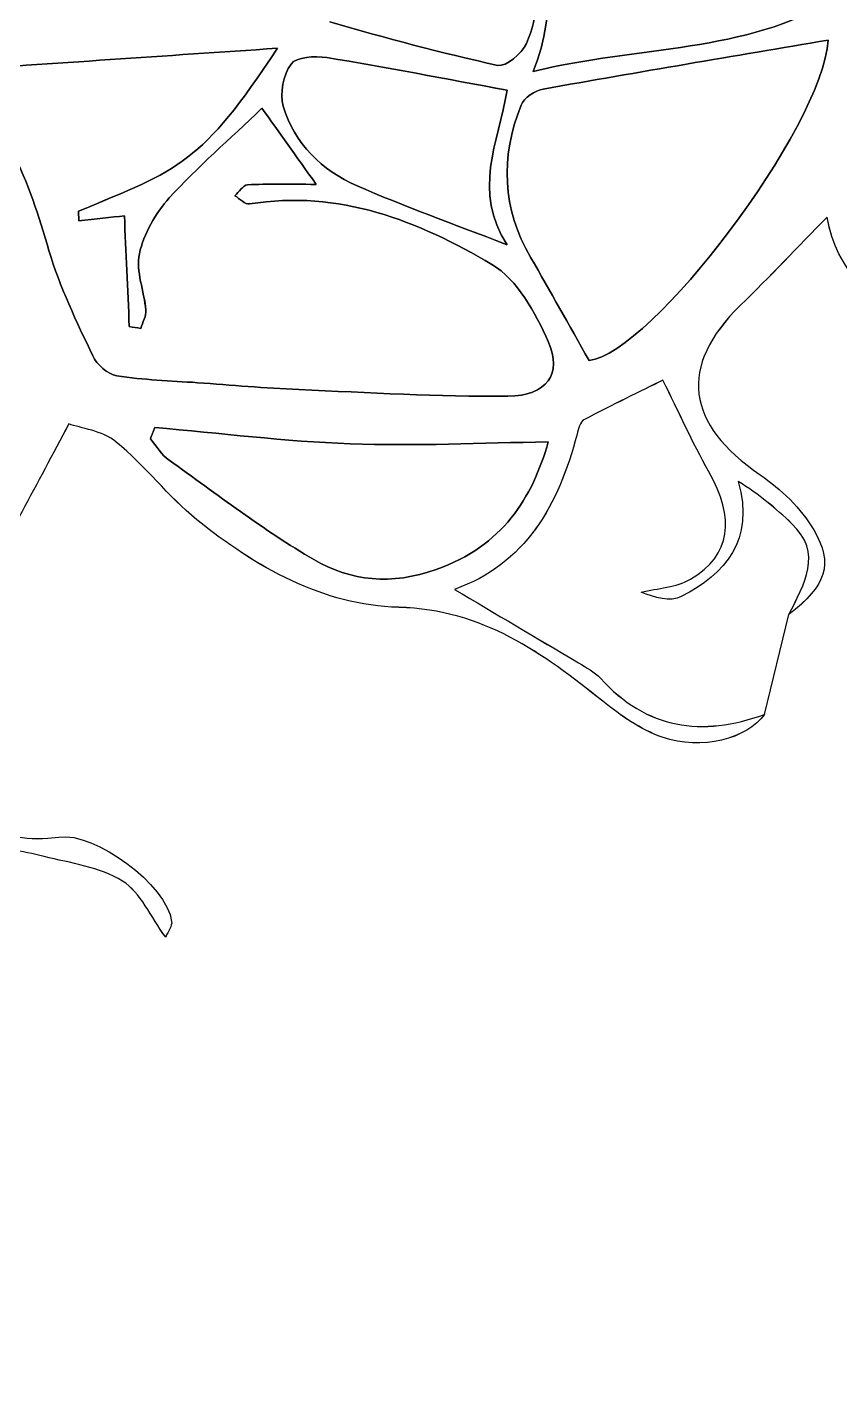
# Model space of a CAD drawing. Extents: x 105 to 524, y 66 to 486.
# Drawn here: x 390.4 to 437.6, y 145.6 to 225.1 of the extents above; entities that cross this region are included whole.
import ezdxf

# ---------------------------------------------------------------- set-up
doc = ezdxf.new("R2010")
doc.units = 0
doc.layers.add('tree', color=7, linetype='CONTINUOUS')

msp = doc.modelspace()

# ---------------------------------------------------------------- linework, layer by layer
at = {"layer": 'tree', "color": 7}
for p, q in [((418.266386, 221.418584), (418.266457, 221.418584)), ((418.266704, 221.418637), (418.266527, 221.418637)), ((393.3577, 214.386333), (393.368636, 213.832616)), ((393.3577, 214.386333), (393.368636, 213.832616)), ((393.368601, 213.832638), (393.358017, 214.386358)), ((393.368601, 213.832638), (393.358017, 214.386358)), ((423.02744, 205.711725), (423.02744, 205.711725)), ((423.027475, 205.711619), (423.027475, 205.711619)), ((397.786825, 201.817623), (397.786825, 201.817623)), ((397.786931, 201.817704), (397.786931, 201.817704)), ((433.228926, 185.143468), (434.638309, 190.951637))]:
    msp.add_line(p, q, dxfattribs=at)
for points in [[(524.443995, 275.896663), (524.443995, 160.054933), (430.535721, 66.146656), (314.693991, 66.146652)], [(419.384057, 224.132764), (420.81002, 227.34107), (419.570464, 230.83932), (416.520136, 232.716465)], [(419.384057, 224.132764), (420.81002, 227.34107), (419.570464, 230.83932), (416.520136, 232.716465)], [(416.520136, 232.716303), (419.570464, 230.839162), (420.809773, 227.34118), (419.384057, 224.13287)], [(416.520136, 232.716303), (419.570464, 230.839162), (420.809773, 227.34118), (419.384057, 224.13287)], [(419.72611, 232.642244), (420.654833, 229.367722), (421.236458, 226.212008), (419.782731, 222.500176)], [(419.72611, 232.642244), (420.654833, 229.367722), (421.236458, 226.212008), (419.782731, 222.500176)], [(419.782766, 222.500176), (421.236493, 226.212008), (420.654868, 229.367722), (419.726145, 232.642244)], [(419.782766, 222.500176), (421.236493, 226.212008), (420.654868, 229.367722), (419.726145, 232.642244)], [(419.782731, 222.500176), (425.930342, 224.039321), (432.0788, 223.520575), (437.349512, 226.742766)], [(419.782731, 222.500176), (425.930342, 224.039321), (432.0788, 223.520575), (437.349512, 226.742766)], [(437.349547, 226.742766), (432.078836, 223.520575), (425.930377, 224.039321), (419.782766, 222.500176)], [(437.349547, 226.742766), (432.078836, 223.520575), (425.930377, 224.039321), (419.782766, 222.500176)], [(407.957161, 225.383302), (411.190687, 224.455009), (414.441816, 223.572638), (417.727659, 222.860334)], [(407.957161, 225.383302), (411.190687, 224.455009), (414.441816, 223.572638), (417.727659, 222.860334)], [(417.727659, 222.86044), (414.441816, 223.572744), (411.190687, 224.455115), (407.957161, 225.383143)], [(417.727659, 222.86044), (414.441816, 223.572744), (411.190687, 224.455115), (407.957161, 225.383143)], [(419.384057, 224.13287), (419.125329, 223.551119), (418.182672, 222.761923), (417.727659, 222.86044)], [(419.384057, 224.13287), (419.125329, 223.551119), (418.182672, 222.761923), (417.727659, 222.86044)], [(417.727659, 222.860334), (418.182672, 222.761817), (419.125329, 223.551013), (419.384057, 224.132764)], [(417.727659, 222.860334), (418.182672, 222.761817), (419.125329, 223.551013), (419.384057, 224.132764)], [(420.36298, 221.482818), (425.911398, 222.475185), (431.471564, 223.401343), (436.918806, 224.326697)], [(420.36298, 221.482818), (425.911398, 222.475185), (431.471564, 223.401343), (436.918806, 224.326697)], [(436.918806, 224.326591), (431.471599, 223.401502), (425.911433, 222.475079), (420.363015, 221.482712)], [(436.918806, 224.326591), (431.471599, 223.401502), (425.911433, 222.475079), (420.363015, 221.482712)], [(436.918806, 224.326697), (436.592733, 219.196927), (426.613708, 206.102585), (423.02744, 205.711725)], [(436.918806, 224.326697), (436.592733, 219.196927), (426.613708, 206.102585), (423.02744, 205.711725)], [(423.027475, 205.711619), (426.613743, 206.102747), (436.592768, 219.196821), (436.918806, 224.326591)], [(423.027475, 205.711619), (426.613743, 206.102747), (436.592768, 219.196821), (436.918806, 224.326591)], [(385.354724, 222.527915), (392.066886, 222.983651), (398.337617, 223.409217), (404.9141, 223.855876)], [(385.354724, 222.527915), (392.066886, 222.983651), (398.337617, 223.409217), (404.9141, 223.855876)], [(404.914453, 223.855901), (398.337687, 223.409242), (392.067203, 222.983675), (385.354759, 222.527939)], [(404.914453, 223.855901), (398.337687, 223.409242), (392.067203, 222.983675), (385.354759, 222.527939)], [(404.9141, 223.855876), (400.516866, 217.165604), (399.223089, 216.795301), (393.3577, 214.386333)], [(404.9141, 223.855876), (400.516866, 217.165604), (399.223089, 216.795301), (393.3577, 214.386333)], [(393.358017, 214.386358), (399.223406, 216.795325), (400.516937, 217.165629), (404.914453, 223.855901)], [(393.358017, 214.386358), (399.223406, 216.795325), (400.516937, 217.165629), (404.914453, 223.855901)], [(405.703793, 222.934766), (406.011415, 223.354194), (407.096383, 223.422806), (407.779185, 223.311745)], [(405.703793, 222.934766), (406.011415, 223.354194), (407.096383, 223.422806), (407.779185, 223.311745)], [(407.779326, 223.311798), (407.096524, 223.422863), (406.011556, 223.354247), (405.703934, 222.934819)], [(407.779326, 223.311798), (407.096524, 223.422863), (406.011556, 223.354247), (405.703934, 222.934819)], [(407.779185, 223.311745), (411.243956, 222.74868), (414.690525, 222.075622), (418.266386, 221.418584)], [(407.779185, 223.311745), (411.243956, 222.74868), (414.690525, 222.075622), (418.266386, 221.418584)], [(418.266527, 221.418637), (414.690701, 222.075675), (411.243815, 222.748736), (407.779326, 223.311798)], [(418.266527, 221.418637), (414.690701, 222.075675), (411.243815, 222.748736), (407.779326, 223.311798)], [(385.354654, 222.527943), (389.194604, 219.998032), (390.449682, 216.097175), (391.635544, 212.096198)], [(385.354654, 222.527943), (389.194604, 219.998032), (390.449682, 216.097175), (391.635544, 212.096198)], [(391.63558, 212.096181), (390.449435, 216.097153), (389.19464, 219.998011), (385.354689, 222.527922)], [(391.63558, 212.096181), (390.449435, 216.097153), (389.19464, 219.998011), (385.354689, 222.527922)], [(405.703934, 222.934819), (405.254531, 222.321833), (405.039301, 221.228546), (405.254531, 220.495417)], [(405.703934, 222.934819), (405.254531, 222.321833), (405.039301, 221.228546), (405.254531, 220.495417)], [(405.254389, 220.495364), (405.039407, 221.228493), (405.254389, 222.322044), (405.703793, 222.934766)], [(405.254389, 220.495364), (405.039407, 221.228493), (405.254389, 222.322044), (405.703793, 222.934766)], [(418.266457, 221.418584), (417.727836, 218.337356), (416.245287, 215.542333), (418.256226, 212.435479)], [(418.266457, 221.418584), (417.727836, 218.337356), (416.245287, 215.542333), (418.256226, 212.435479)], [(418.25612, 212.435532), (416.245357, 215.542389), (417.727941, 218.337409), (418.266704, 221.418637)], [(418.25612, 212.435532), (416.245358, 215.542389), (417.727941, 218.337409), (418.266704, 221.418637)], [(419.071601, 220.539306), (419.242769, 220.967011), (419.880203, 221.396317), (420.36298, 221.482818)], [(419.071601, 220.539306), (419.242769, 220.967011), (419.880203, 221.396317), (420.36298, 221.482818)], [(420.363015, 221.482712), (419.880203, 221.396475), (419.242804, 220.967173), (419.071637, 220.539201)], [(420.363015, 221.482712), (419.880203, 221.396475), (419.242804, 220.967173), (419.071637, 220.539201)], [(404.016281, 220.367796), (402.123839, 218.560336), (400.270874, 216.955247), (398.632116, 215.154993)], [(404.016281, 220.367796), (402.123839, 218.560336), (400.270874, 216.955247), (398.632116, 215.154993)], [(398.632116, 215.154972), (400.270909, 216.955222), (402.123839, 218.560311), (404.016316, 220.367772)], [(398.632116, 215.154972), (400.270909, 216.955222), (402.123839, 218.560311), (404.016316, 220.367772)], [(407.165951, 215.945791), (405.963226, 217.634178), (405.020357, 218.957871), (404.016281, 220.367796)], [(407.165951, 215.945791), (405.963226, 217.634178), (405.020357, 218.957871), (404.016281, 220.367796)], [(404.016316, 220.367772), (405.020357, 218.957846), (405.963261, 217.634157), (407.165986, 215.945769)], [(404.016316, 220.367772), (405.020357, 218.957846), (405.963261, 217.634157), (407.165986, 215.945769)], [(409.543215, 215.861378), (407.494528, 216.76137), (405.898209, 218.30078), (405.254389, 220.495364)], [(409.543215, 215.861378), (407.494528, 216.76137), (405.898209, 218.30078), (405.254389, 220.495364)], [(405.254531, 220.495417), (405.89835, 218.300833), (407.494669, 216.761423), (409.543356, 215.861431)], [(405.254531, 220.495417), (405.89835, 218.300833), (407.494669, 216.761423), (409.543356, 215.861431)], [(419.637739, 211.682217), (417.96903, 214.546924), (417.862738, 217.518954), (419.071601, 220.539306)], [(419.637739, 211.682217), (417.96903, 214.546924), (417.862738, 217.518954), (419.071601, 220.539306)], [(419.071637, 220.539201), (417.862773, 217.519112), (417.969065, 214.547083), (419.637739, 211.682379)], [(419.071637, 220.539201), (417.862773, 217.519112), (417.969065, 214.547083), (419.637739, 211.682379)], [(402.438411, 215.284216), (402.685391, 215.504744), (402.921999, 215.900141), (403.181009, 215.915628)], [(402.438411, 215.284216), (402.685391, 215.504744), (402.921999, 215.900141), (403.181009, 215.915628)], [(403.181044, 215.915607), (402.921752, 215.900402), (402.685426, 215.504723), (402.438411, 215.284463)], [(403.181044, 215.915607), (402.921752, 215.900402), (402.685426, 215.504723), (402.438411, 215.284463)], [(403.181009, 215.915628), (404.345563, 215.984776), (405.516503, 215.945791), (407.165951, 215.945791)], [(403.181009, 215.915628), (404.345563, 215.984776), (405.516503, 215.945791), (407.165951, 215.945791)], [(407.165986, 215.945769), (405.516503, 215.945769), (404.345563, 215.984748), (403.181044, 215.915607)], [(407.165986, 215.945769), (405.516503, 215.945769), (404.345563, 215.984748), (403.181044, 215.915607)], [(417.383736, 211.285645), (413.106129, 213.819828), (408.497934, 215.656389), (403.292628, 214.804985)], [(417.383736, 211.285645), (413.106129, 213.819828), (408.497934, 215.656389), (403.292628, 214.804985)], [(403.292663, 214.804967), (408.497934, 215.656368), (413.105882, 213.819807), (417.383489, 211.285624)], [(403.292663, 214.804967), (408.497934, 215.656368), (413.105882, 213.819807), (417.383489, 211.285624)], [(418.256226, 212.435479), (415.064646, 213.678273), (412.259216, 214.668238), (409.543215, 215.861378)], [(418.256226, 212.435479), (415.064646, 213.678273), (412.259216, 214.668238), (409.543215, 215.861378)], [(409.543356, 215.861431), (412.259357, 214.668294), (415.06454, 213.678329), (418.25612, 212.435532)], [(409.543356, 215.861431), (412.259357, 214.668294), (415.06454, 213.678329), (418.25612, 212.435532)], [(398.632116, 215.154993), (397.822455, 214.265415), (397.145263, 213.073079), (396.894509, 211.912779)], [(398.632116, 215.154993), (397.822455, 214.265415), (397.145263, 213.073079), (396.894509, 211.912779)], [(396.894544, 211.912757), (397.145263, 213.073054), (397.822491, 214.26539), (398.632116, 215.154972)], [(396.894544, 211.912757), (397.145263, 213.073054), (397.822491, 214.26539), (398.632116, 215.154972)], [(402.438411, 215.284463), (402.724691, 215.115733), (403.04085, 214.763851), (403.292663, 214.804967)], [(402.438411, 215.284463), (402.724691, 215.115733), (403.04085, 214.763851), (403.292663, 214.804967)], [(403.292628, 214.804985), (403.040815, 214.763872), (402.724655, 215.115486), (402.438411, 215.284216)], [(403.292628, 214.804985), (403.040815, 214.763872), (402.724655, 215.115486), (402.438411, 215.284216)], [(396.020784, 214.117506), (395.274976, 214.037414), (394.321912, 213.935158), (393.368601, 213.832638)], [(396.020784, 214.117506), (395.274976, 214.037414), (394.321912, 213.935158), (393.368601, 213.832638)], [(393.368636, 213.832616), (394.321665, 213.935137), (395.274976, 214.03739), (396.020819, 214.117484)], [(393.368636, 213.832616), (394.321665, 213.935137), (395.274976, 214.03739), (396.020819, 214.117484)], [(396.30544, 207.680066), (396.209026, 209.860229), (396.112647, 212.040128), (396.020784, 214.117506)], [(396.30544, 207.680066), (396.209026, 209.860229), (396.112647, 212.040128), (396.020784, 214.117506)], [(396.020819, 214.117484), (396.112647, 212.040107), (396.209061, 209.860208), (396.305476, 207.680041)], [(396.020819, 214.117484), (396.112647, 212.040107), (396.209061, 209.860208), (396.305476, 207.680041)], [(436.858707, 214.043717), (435.155568, 212.304871), (433.527466, 210.579641), (431.831537, 208.923826)], [(436.858692, 214.043662), (435.155552, 212.305082), (433.527447, 210.579585), (431.831538, 208.92377)], [(436.858734, 214.042222), (435.155595, 212.303643), (433.527493, 210.578146), (431.831563, 208.922331)], [(442.536897, 208.336413), (439.482583, 208.870374), (437.411742, 210.902098), (436.858692, 214.043662)], [(442.536905, 208.336468), (439.482577, 208.870163), (437.411733, 210.901887), (436.858707, 214.043717)], [(442.536932, 208.334973), (439.482604, 208.868935), (437.41176, 210.900659), (436.858734, 214.042222)], [(391.635544, 212.096198), (392.260702, 209.987049), (393.246046, 207.976149), (394.182529, 205.974061)], [(391.635544, 212.096198), (392.260702, 209.987049), (393.246046, 207.976149), (394.182529, 205.974061)], [(394.182529, 205.974043), (393.246046, 207.976131), (392.260702, 209.987032), (391.63558, 212.096181)], [(394.182529, 205.974043), (393.246046, 207.976131), (392.260702, 209.987032), (391.63558, 212.096181)], [(396.894509, 211.912779), (396.674763, 210.896115), (397.171157, 209.736083), (397.272369, 208.632118)], [(396.894509, 211.912779), (396.674763, 210.896115), (397.171157, 209.736083), (397.272369, 208.632118)], [(397.272404, 208.632097), (397.17091, 209.736062), (396.674763, 210.896094), (396.894544, 211.912757)], [(397.272404, 208.632097), (397.17091, 209.736062), (396.674763, 210.896094), (396.894544, 211.912757)], [(419.637739, 211.682379), (420.762747, 209.751041), (421.846375, 207.795671), (423.027475, 205.711619)], [(419.637739, 211.682379), (420.762747, 209.751041), (421.846375, 207.795671), (423.027475, 205.711619)], [(423.02744, 205.711725), (421.846375, 207.795777), (420.762747, 209.751147), (419.637739, 211.682217)], [(423.02744, 205.711725), (421.846375, 207.795777), (420.762747, 209.751147), (419.637739, 211.682217)], [(417.383489, 211.285624), (418.856442, 210.412866), (419.906662, 208.484731), (420.651411, 206.816367)], [(417.383489, 211.285624), (418.856442, 210.412866), (419.906662, 208.484731), (420.651411, 206.816367)], [(420.651411, 206.816385), (419.906909, 208.484749), (418.856407, 210.412884), (417.383736, 211.285645)], [(420.651411, 206.816385), (419.906909, 208.484749), (418.856407, 210.412884), (417.383736, 211.285645)], [(397.272369, 208.632118), (397.303766, 208.290382), (397.077424, 207.925155), (396.969015, 207.570603)], [(397.272369, 208.632118), (397.303766, 208.290382), (397.077424, 207.925155), (396.969015, 207.570603)], [(396.969051, 207.570846), (397.077459, 207.92513), (397.303907, 208.290361), (397.272404, 208.632097)], [(396.969051, 207.570846), (397.077459, 207.92513), (397.303907, 208.290361), (397.272404, 208.632097)], [(431.831538, 208.92377), (428.180112, 205.35931), (428.645285, 202.007364), (432.970975, 199.062834)], [(431.831537, 208.923826), (428.180122, 205.359098), (428.645294, 202.007153), (432.970968, 199.062889)], [(431.831563, 208.922331), (428.180149, 205.35787), (428.645321, 202.005925), (432.970995, 199.061393)], [(396.969015, 207.570603), (396.747929, 207.607179), (396.526808, 207.64349), (396.30544, 207.680066)], [(396.969015, 207.570603), (396.747929, 207.607179), (396.526808, 207.64349), (396.30544, 207.680066)], [(396.305476, 207.680041), (396.526561, 207.643734), (396.747682, 207.607158), (396.969051, 207.570846)], [(396.305476, 207.680041), (396.526561, 207.643734), (396.747682, 207.607158), (396.969051, 207.570846)], [(418.306038, 203.633172), (420.564345, 203.653739), (421.495784, 204.925094), (420.651411, 206.816385)], [(418.306038, 203.633172), (420.564345, 203.653739), (421.495784, 204.925094), (420.651411, 206.816385)], [(420.651411, 206.816367), (421.495538, 204.925073), (420.564381, 203.653711), (418.306074, 203.633155)], [(420.651411, 206.816367), (421.495538, 204.925073), (420.564381, 203.653711), (418.306074, 203.633155)], [(394.182529, 205.974061), (394.418326, 205.470002), (395.049058, 204.912546), (395.572156, 204.825776)], [(394.182529, 205.974061), (394.418326, 205.470002), (395.049058, 204.912546), (395.572156, 204.825776)], [(395.572192, 204.825759), (395.049058, 204.912524), (394.418326, 205.46998), (394.182529, 205.974043)], [(395.572192, 204.825759), (395.049058, 204.912524), (394.418326, 205.46998), (394.182529, 205.974043)], [(395.572156, 204.825776), (397.115877, 204.569741), (398.69618, 204.532364), (400.262866, 204.419165)], [(395.572156, 204.825776), (397.115877, 204.569741), (398.69618, 204.532364), (400.262866, 204.419165)], [(400.262901, 204.419144), (398.696215, 204.532346), (397.115912, 204.569988), (395.572192, 204.825759)], [(400.262901, 204.419144), (398.696215, 204.532346), (397.115912, 204.569988), (395.572192, 204.825759)], [(400.262866, 204.419165), (402.228791, 204.277129), (404.193622, 204.101457), (406.162193, 204.017626)], [(400.262866, 204.419165), (402.228791, 204.277129), (404.193622, 204.101457), (406.162193, 204.017626)], [(406.162193, 204.017605), (404.193622, 204.101439), (402.228791, 204.277112), (400.262901, 204.419144)], [(406.162193, 204.017605), (404.193622, 204.101439), (402.228791, 204.277112), (400.262901, 204.419144)], [(427.319475, 204.568778), (426.045701, 203.9363), (424.370359, 203.129219), (422.727543, 202.260461)], [(427.319474, 204.568567), (426.045724, 203.93609), (424.370357, 203.129007), (422.727568, 202.260518)], [(427.3195, 204.567339), (426.045751, 203.934862), (424.370384, 203.127779), (422.727594, 202.259023)], [(429.968445, 199.278609), (429.027152, 200.954181), (428.240205, 202.715987), (427.319474, 204.568567)], [(429.968448, 199.278822), (429.027131, 200.954125), (428.24019, 202.716201), (427.319475, 204.568778)], [(429.968472, 199.277381), (429.027179, 200.952686), (428.240231, 202.714759), (427.3195, 204.567339)], [(406.162193, 204.017626), (410.209083, 203.845425), (414.25943, 203.595795), (418.306038, 203.633172)], [(406.162193, 204.017626), (410.209083, 203.845425), (414.25943, 203.595795), (418.306038, 203.633172)], [(418.306074, 203.633155), (414.259466, 203.595778), (410.209083, 203.845403), (406.162193, 204.017605)], [(418.306074, 203.633155), (414.259466, 203.595778), (410.209083, 203.845403), (406.162193, 204.017605)], [(392.78725, 202.019968), (390.92042, 198.483807), (389.167346, 195.299794), (387.545118, 192.05037)], [(392.787258, 202.020181), (390.920429, 198.484017), (389.167335, 195.300004), (387.545121, 192.050582)], [(392.787277, 202.01874), (390.920447, 198.482579), (389.167372, 195.298565), (387.545145, 192.049142)], [(395.551046, 200.970467), (394.729918, 201.638453), (393.475929, 201.774613), (392.78725, 202.019968)], [(395.551025, 200.970677), (394.729899, 201.638666), (393.475916, 201.774824), (392.787258, 202.020181)], [(395.551073, 200.969238), (394.729945, 201.637225), (393.475956, 201.773385), (392.787277, 202.01874)], [(422.727543, 202.260461), (422.507798, 202.144327), (422.403905, 201.729971), (422.327282, 201.433088)], [(422.727568, 202.260518), (422.507799, 202.144114), (422.40419, 201.730027), (422.327285, 201.432877)], [(422.727594, 202.259023), (422.507826, 202.142886), (422.40395, 201.728532), (422.327311, 201.431649)], [(397.528838, 201.158182), (397.614846, 201.378174), (397.700817, 201.597899), (397.786825, 201.817623)], [(397.528838, 201.158182), (397.614846, 201.378174), (397.700817, 201.597899), (397.786825, 201.817623)], [(398.624778, 199.909243), (398.185217, 200.221077), (397.890683, 200.736884), (397.528838, 201.158182)], [(398.624778, 199.909243), (398.185217, 200.221077), (397.890683, 200.736884), (397.528838, 201.158182)], [(397.786931, 201.817704), (397.700959, 201.59798), (397.614987, 201.377987), (397.528979, 201.15826)], [(397.786931, 201.817704), (397.700959, 201.59798), (397.614987, 201.377987), (397.528979, 201.15826)], [(397.528979, 201.15826), (397.890541, 200.736697), (398.185358, 200.221159), (398.624637, 199.909324)], [(397.528979, 201.15826), (397.890541, 200.736697), (398.185358, 200.221159), (398.624637, 199.909324)], [(397.786825, 201.817623), (401.569343, 201.487102), (405.346253, 201.008403), (409.135721, 200.867973)], [(397.786825, 201.817623), (401.569343, 201.487102), (405.346253, 201.008403), (409.135721, 200.867973)], [(409.13558, 200.867786), (405.346112, 201.008216), (401.569202, 201.487183), (397.786931, 201.817704)], [(409.13558, 200.867786), (405.346112, 201.008216), (401.569202, 201.487183), (397.786931, 201.817704)], [(422.327285, 201.432877), (421.258884, 197.301082), (419.327966, 193.861568), (415.201766, 192.408658)], [(422.327282, 201.433088), (421.258859, 197.301295), (419.327965, 193.861778), (415.20177, 192.40887)], [(422.327311, 201.431649), (421.258911, 197.299854), (419.327992, 193.86034), (415.201792, 192.40743)], [(400.22974, 196.457902), (398.551153, 197.814964), (397.225873, 199.60801), (395.551025, 200.970677)], [(400.229738, 196.457689), (398.551433, 197.81502), (397.225879, 199.607796), (395.551046, 200.970467)], [(400.229765, 196.456461), (398.551193, 197.813525), (397.225906, 199.606568), (395.551073, 200.969238)], [(420.651129, 200.97351), (416.751664, 200.923585), (412.937607, 200.727088), (409.13558, 200.867786)], [(420.651129, 200.97351), (416.751664, 200.923585), (412.937607, 200.727088), (409.13558, 200.867786)], [(409.135721, 200.867973), (412.937466, 200.727007), (416.751805, 200.923772), (420.65127, 200.973429)], [(409.135721, 200.867973), (412.937466, 200.727007), (416.751805, 200.923772), (420.65127, 200.973429)], [(420.65127, 200.973429), (419.726533, 197.711727), (418.001768, 194.92765), (414.145801, 193.562309)], [(420.65127, 200.973429), (419.726533, 197.711727), (418.001768, 194.92765), (414.145801, 193.562309)], [(414.145942, 193.562122), (418.001909, 194.927728), (419.726392, 197.711804), (420.651129, 200.97351)], [(414.145942, 193.562122), (418.001909, 194.927728), (419.726392, 197.711804), (420.651129, 200.97351)], [(398.624637, 199.909324), (401.398317, 197.940874), (404.102535, 195.843472), (407.032989, 194.138)], [(398.624637, 199.909324), (401.398317, 197.940874), (404.102535, 195.843472), (407.032989, 194.138)], [(407.033095, 194.137919), (404.102429, 195.843394), (401.398422, 197.941061), (398.624778, 199.909243)], [(407.033095, 194.137919), (404.102429, 195.843394), (401.398422, 197.941061), (398.624778, 199.909243)], [(431.696418, 198.676033), (432.657204, 195.251737), (430.966616, 193.326271), (428.387607, 191.984959)], [(431.696424, 198.676246), (432.657179, 195.25168), (430.966598, 193.326216), (428.387616, 191.98517)], [(431.696445, 198.674805), (432.657231, 195.250242), (430.966642, 193.324776), (428.387634, 191.983731)], [(428.92835, 193.003224), (431.292663, 194.414752), (431.530857, 196.49747), (429.968445, 199.278609)], [(428.928354, 193.003435), (431.29267, 194.414697), (431.530866, 196.497413), (429.968448, 199.278822)], [(428.928377, 193.001996), (431.29269, 194.413257), (431.530884, 196.495975), (429.968472, 199.277381)], [(434.79988, 196.238231), (433.881552, 197.107254), (432.921567, 197.932225), (431.696418, 198.676033)], [(434.799881, 196.238442), (433.88153, 197.107464), (432.921551, 197.932171), (431.696424, 198.676246)], [(434.799907, 196.237003), (433.881579, 197.106026), (432.921594, 197.93073), (431.696445, 198.674805)], [(432.970968, 199.062889), (434.182499, 198.238185), (435.344361, 197.1182), (436.080305, 195.869531)], [(432.970975, 199.062834), (434.182485, 198.238396), (435.344076, 197.118411), (436.080288, 195.869475)], [(432.970995, 199.061393), (434.182525, 198.236957), (435.344121, 197.116972), (436.080332, 195.868036)], [(411.963452, 191.363695), (407.572622, 191.477696), (403.652305, 193.689899), (400.229738, 196.457689)], [(411.963447, 191.363639), (407.572351, 191.477639), (403.652284, 193.690109), (400.22974, 196.457902)], [(411.963479, 191.3622), (407.572382, 191.476201), (403.652331, 193.688671), (400.229765, 196.456461)], [(434.638309, 190.950621), (435.533941, 192.722306), (436.630657, 194.505471), (434.799881, 196.238442)], [(436.080288, 195.869475), (437.258178, 193.871391), (436.797556, 192.615245), (434.638309, 190.950621)], [(434.638325, 190.950676), (435.533955, 192.722094), (436.630661, 194.505526), (434.79988, 196.238231)], [(436.080305, 195.869531), (437.258189, 193.871446), (436.797557, 192.615034), (434.638325, 190.950676)], [(434.638351, 190.949181), (435.533981, 192.720865), (436.630687, 194.50403), (434.799907, 196.237003)], [(436.080332, 195.868036), (437.258216, 193.869951), (436.797583, 192.613806), (434.638351, 190.949181)], [(407.032989, 194.138), (409.183911, 192.886125), (411.543712, 192.640772), (414.145942, 193.562122)], [(407.032989, 194.138), (409.183911, 192.886125), (411.543712, 192.640772), (414.145942, 193.562122)], [(414.145801, 193.562309), (411.543571, 192.640691), (409.184052, 192.886312), (407.033095, 194.137919)], [(414.145801, 193.562309), (411.543571, 192.640691), (409.184052, 192.886312), (407.033095, 194.137919)], [(415.201766, 192.408658), (417.569284, 191.006742), (419.993413, 189.577326), (422.409531, 188.135096)], [(415.20177, 192.40887), (417.569262, 191.006688), (419.99341, 189.577539), (422.409514, 188.135041)], [(415.201792, 192.40743), (417.56931, 191.005247), (419.993439, 189.576098), (422.409558, 188.133601)], [(426.05452, 192.241205), (427.02039, 192.48229), (428.110156, 192.515127), (428.928354, 193.003435)], [(426.054537, 192.240994), (427.020396, 192.482078), (428.11016, 192.514916), (428.92835, 193.003224)], [(426.054563, 192.239766), (427.020423, 192.48085), (428.110186, 192.513688), (428.928377, 193.001996)], [(428.387616, 191.98517), (427.756849, 191.657051), (426.809958, 191.936045), (426.05452, 192.241205)], [(428.387607, 191.984959), (427.756874, 191.65684), (426.809974, 191.936102), (426.054537, 192.240994)], [(428.387634, 191.983731), (427.756901, 191.655612), (426.810001, 191.934607), (426.054563, 192.239766)], [(423.82373, 185.904417), (420.313026, 188.699436), (416.888083, 191.236021), (411.963447, 191.363639)], [(423.82374, 185.904471), (420.313052, 188.699493), (416.888081, 191.235811), (411.963452, 191.363695)], [(423.823766, 185.902976), (420.313078, 188.697998), (416.888108, 191.234583), (411.963479, 191.3622)], [(422.409514, 188.135041), (422.855461, 187.86886), (423.347621, 187.620035), (423.687275, 187.244658)], [(422.409531, 188.135096), (422.855477, 187.868649), (423.347619, 187.619823), (423.687286, 187.244448)], [(422.409558, 188.133601), (422.855503, 187.867421), (423.347646, 187.618595), (423.687312, 187.24322)], [(423.687275, 187.244658), (426.363483, 184.286246), (429.579899, 183.821698), (433.228926, 185.142452)], [(423.687286, 187.244448), (426.363494, 184.2863), (429.579911, 183.821486), (433.228922, 185.142508)], [(423.687312, 187.24322), (426.363521, 184.284805), (429.579938, 183.820258), (433.228949, 185.141012)], [(427.281269, 183.817426), (426.034517, 184.250203), (424.872644, 185.069565), (423.82373, 185.904417)], [(427.281288, 183.817215), (426.034509, 184.249991), (424.872647, 185.069355), (423.82374, 185.904471)], [(427.281315, 183.815987), (426.034536, 184.248762), (424.872673, 185.068127), (423.823766, 185.902976)], [(433.228926, 185.142452), (432.1931, 183.718645), (429.579652, 183.019421), (427.281269, 183.817426)], [(433.228922, 185.142508), (432.1931, 183.718432), (429.579644, 183.019209), (427.281288, 183.817215)], [(433.228949, 185.141012), (432.193127, 183.717204), (429.579671, 183.017981), (427.281315, 183.815987)], [(385.616336, 182.690822), (386.51784, 179.203252), (388.689623, 177.483628), (392.207788, 178.014386)], [(385.616344, 182.690766), (386.517832, 179.203195), (388.689603, 177.483572), (392.207785, 178.01433)], [(385.616362, 182.689327), (386.517867, 179.201757), (388.68965, 177.482133), (392.207815, 178.012891)], [(392.207785, 178.01433), (394.298382, 178.3299), (398.492133, 175.222778), (398.767723, 173.114698)], [(392.207788, 178.014386), (394.298392, 178.32969), (398.492152, 175.222834), (398.76773, 173.114487)], [(392.207815, 178.012891), (394.298419, 178.328462), (398.492178, 175.221339), (398.767757, 173.113259)], [(391.350606, 176.886337), (390.087273, 177.204045), (388.790815, 177.389328), (387.324, 177.66859)], [(391.350611, 176.886392), (390.087276, 177.203832), (388.790829, 177.389117), (387.324014, 177.668379)], [(391.350637, 176.884897), (390.087302, 177.202604), (388.790855, 177.387889), (387.324041, 177.667151)], [(395.90539, 175.457189), (394.593727, 176.269879), (392.901276, 176.496546), (391.350606, 176.886337)], [(395.905399, 175.456977), (394.593731, 176.269666), (392.901274, 176.496333), (391.350611, 176.886392)], [(395.905426, 175.455749), (394.593758, 176.268438), (392.9013, 176.495105), (391.350637, 176.884897)], [(398.420061, 172.194149), (397.548171, 173.380612), (396.9639, 174.801216), (395.90539, 175.457189)], [(398.42032, 172.193937), (397.548189, 173.380667), (396.963919, 174.801272), (395.905399, 175.456977)], [(398.420079, 172.192709), (397.548215, 173.379172), (396.963946, 174.799777), (395.905426, 175.455749)], [(398.767723, 173.114698), (398.802296, 172.848785), (398.560784, 172.547097), (398.420061, 172.194149)], [(398.767757, 173.113259), (398.802471, 172.847346), (398.560806, 172.545657), (398.420079, 172.192709)], [(398.76773, 173.114487), (398.802444, 172.848841), (398.560779, 172.546886), (398.42032, 172.193937)]]:
    msp.add_open_spline(points, degree=3, dxfattribs=at)

doc.saveas('drawing.dxf')
